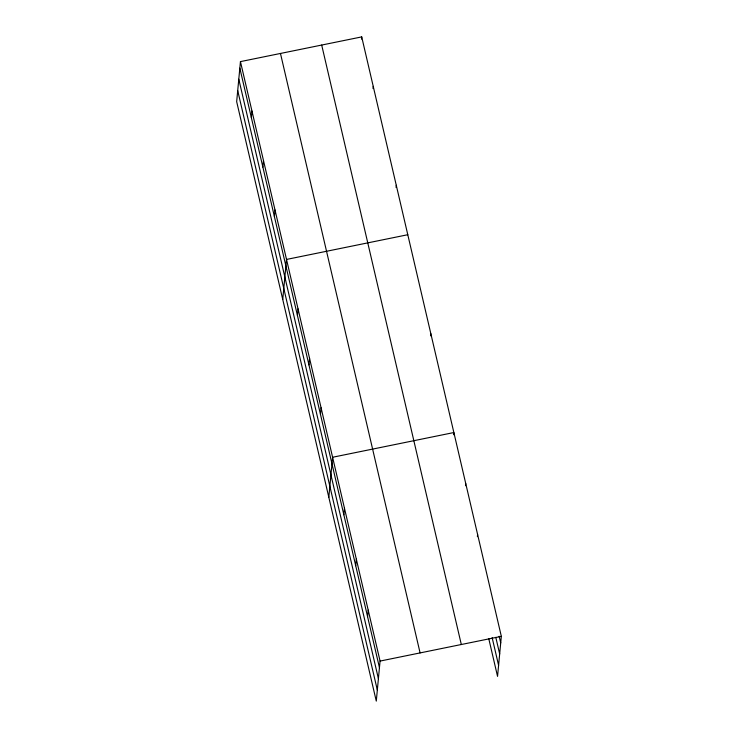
<?xml version="1.0" encoding="UTF-8"?>
<svg xmlns="http://www.w3.org/2000/svg" width="738" height="738" viewBox="0 0 738 738"><rect width="100%" height="100%" fill="white"/><g stroke="black" fill="none" stroke-linecap="round" stroke-linejoin="round"><path stroke-width="1.11" d="M240.45 61.614L236.667 101.641L376.288 701.1L380.07 661.073L240.45 61.614L361.712 36.9L501.333 636.359L497.55 676.386L488.777 638.721M251.344 117.619L251.962 111.069M262.866 167.083L263.484 160.524M274.388 216.538L275.006 209.979M282.737 299.462L286.519 259.435L407.791 234.721M297.423 315.449L298.041 308.89M308.945 364.904L309.563 358.345M320.458 414.359L321.076 407.8M361.509 39.086L361.712 36.9M328.816 497.283L332.598 457.256L453.861 432.542L453.658 434.728M373.022 88.542L373.234 86.355M343.843 514.764L344.471 508.214M355.716 565.723L356.334 559.164M396.066 187.452L396.269 185.266M367.579 616.673L368.207 610.123M430.623 335.818L430.826 333.631M465.521 485.687L465.733 483.501M477.394 536.637L477.597 534.45M380.07 661.073L501.333 636.359M499.165 636.267L500.715 642.918M495.798 637.346L499.672 653.96M492.145 637.65L498.593 665.344M321.694 45.055L461.315 644.514M280.468 53.459L420.088 652.918M239.832 68.164L379.452 667.632M238.789 79.215L378.409 678.674M237.71 90.59L377.33 690.058"/></g></svg>
